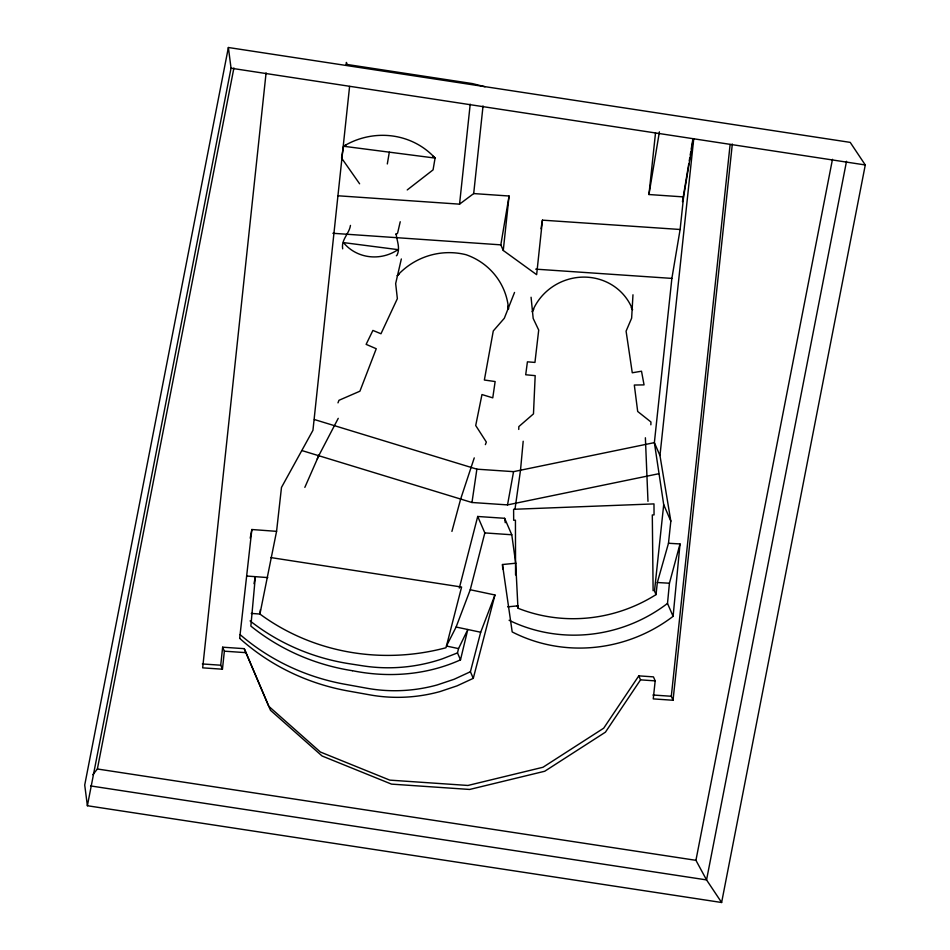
<?xml version="1.0" encoding="UTF-8"?>
<svg xmlns="http://www.w3.org/2000/svg" width="950" height="950" viewBox="0 0 950 950"><rect width="100%" height="100%" fill="white"/><g stroke="black" fill="none" stroke-linecap="round" stroke-linejoin="round"><path stroke-width="1.43" d="M518.759 429.436L518.831 426.598L533.472 413.879L535.183 375.642L525.706 374.763L527.416 361.831L534.945 362.425L538.709 330.066L533.176 318.428L531.074 297.243M650.869 424.816L650.94 421.978L637.688 411.469L634.315 385.035L644.053 384.892L641.511 371.213L632.273 372.78L626.086 331.146L631.643 318.143L632.973 294.785M515.09 508.547L520.505 470.226L523.189 441.239M459.325 588.05L477.707 516.479L504.64 518.296L511.777 534.767L515.719 563.231L502.479 564.526L512.192 631.928A148.081 141.609 -23.4 0 0 673.099 616.336L667.506 603.416L669.429 583.229L680.022 543.946L668.479 543.269L657.329 582.516L656.034 594.605A149.174 142.654 -23.4 0 1 518.178 608.309L517.156 605.934L517.833 605.815M673.099 616.336L680.022 543.946M266.083 72.889L202.671 667.85L222.442 669.204L224.366 651.178L222.644 647.188L244.257 648.672L270.501 710.303L322.086 755.998L391.507 784.118L469.656 789.45L544.706 771.258L605.423 732.177L640.526 679.856L638.792 675.866L653.457 676.875L655.179 680.865L653.256 698.891L673.039 700.257L732.319 144.044M222.442 669.204L220.721 665.214L222.644 647.188M346.061 65.348L346.382 62.439L347.272 64.505L472.399 83.588L485.082 86.759M349.588 86.426L312.942 430.326L281.485 487.421L276.569 531.347L259.92 614.044L251.275 613.415M337.713 195.759L459.551 204.155L470.214 104.179M459.551 204.155L473.694 193.574L483.039 105.949M693.322 138.593L683.584 196.911L680.117 229.484L542.45 220.151L536.643 274.669L503.262 250.467L509.069 196.009L473.694 193.574M683.584 196.911L648.945 194.524L655.512 132.964M680.117 229.484L671.876 278.397L654.372 442.629L663.706 504.664L670.831 521.134L668.479 543.269M670.831 521.134L659.965 455.572L693.749 138.676M663.706 504.688L654.502 591.054L656.034 594.605M673.039 700.257L671.306 696.267L730.123 144.483M239.661 638.376L251.857 529.518L276.569 531.347M260.419 609.651L259.92 614.044A218.702 209.154 -23.4 0 0 446.013 647.734L461.593 587.041L270.702 557.555M658.587 473.765L507.526 504.901L471.972 502.491L476.876 469.169L314.402 419.544M648.945 194.524L659.407 131.836M682.456 201.626L688.797 163.638M689.284 160.716L689.771 157.795M690.258 154.874L690.745 151.952M691.232 149.031L692.704 140.256M503.262 250.467L500.828 244.851L509.069 196.009M541.001 228.772L542.45 220.151M387.315 163.958L389.322 152.166M507.526 504.901L513.558 471.651L654.372 442.629L659.965 455.572M250.206 538.187L251.857 529.518M254.006 583.692L255.348 576.674L250.859 626.086A219.676 210.081 -23.4 0 0 352.426 670.712M228.38 47.5L84.716 785.033L87.388 805.731L721.62 902.5L865.284 164.967L850.214 142.381L228.38 47.5L231.04 68.198L87.388 805.731M92.851 774.713L97.375 768.989L233.914 67.984M721.62 902.5L706.551 879.914L695.934 860.32L832.473 159.315M846.521 161.286L706.551 879.914L90.582 785.923M350.467 225.411C349.244 233.842 341.014 239.566 342.677 248.841M400.235 221.754L397.622 233.035L396.221 234.496C397.053 241.466 400.354 247.998 397.076 255.146L396.364 255.776M460.501 659.846L457.496 652.911L458.541 648.601L467.792 629.506L460.501 659.846C426.787 675.106 388.526 678.027 352.438 670.688M401.339 258.97L395.663 283.575L397.361 298.656L380.974 333.759L372.911 330.422L366.13 344.363L376.247 348.733L359.919 391.198L338.96 400.306L337.986 402.859M458.541 648.601L446.452 646.036L456.107 627.036L470.25 589.748L484.832 532.914L477.707 516.444M239.685 638.352A227.644 217.704 -23.4 0 0 349.612 691.244L369.835 694.866A154.221 147.488 -23.4 0 0 440.052 691.564L457.009 685.876L473.278 678.347L470.416 671.733L480.688 632.237L494.95 594.985L470.25 589.748M473.278 678.347L494.95 594.985M451.915 531.394L460.655 499.047L474.252 457.888M485.367 444.624L486.353 442.071L475.713 425.529L481.971 394.547L492.765 397.848L495.14 381.544L484.358 380.024L493.276 330.944L504.319 318.262L514.532 292.446M304.843 487.374L318.749 455.703L338.236 418.344M317.217 458.933L319.081 454.896M533.746 309.189L532.273 311.778A53.972 51.621 -23.4 0 1 582.801 277.115A53.972 51.621 -23.4 0 1 632.569 309.676L631.239 307.586M638.792 675.866L603.701 728.187L542.972 767.268L467.923 785.46L389.785 780.128L320.352 752.008L268.779 706.313L244.257 648.672M399.273 273.802L397.183 275.761C414.568 256.666 440.871 248.473 465.987 254.695C489.689 262.877 506.564 283.943 508.535 309.059L507.799 306.244M407.229 189.941L433.069 169.872L435.076 158.08L432.974 156.18M346.073 144.946L343.567 146.252L341.561 158.044L359.611 183.789M470.416 671.733L454.147 679.262L437.19 684.95A154.221 147.488 -23.4 0 1 366.961 688.251L346.75 684.582A227.644 217.692 -23.4 0 1 240.112 634.624M457.496 652.911L442.391 658.825A163.044 155.919 -23.4 0 1 363.054 665.867L349.434 663.753A219.676 210.081 -23.4 0 1 250.099 620.908M507.633 606.848L517.845 605.851L515.719 563.231M657.329 582.516L669.429 583.229M332.892 233.284L500.828 244.851M535.693 269.147L671.876 278.397M476.876 469.169L513.558 471.651M484.832 532.914L511.777 534.767M224.366 651.178L245.979 652.662M640.526 679.856L655.179 680.865M202.35 663.955L220.721 665.214M652.947 695.008L671.306 696.267M247.166 576.068L267.781 577.588M231.04 68.198L865.284 164.967M97.375 768.989L695.934 860.32M456.107 627.036L480.688 632.237M302.1 450.621L471.972 502.514M395.794 233.854L396.221 234.496M517.845 605.851L518.178 608.309M504.64 518.296L505.258 522.702M645.383 437.772L647.983 501.339M502.479 564.526L502.728 568.931M653.113 590.722L652.306 514.959L654.051 514.888L653.98 503.904L513.606 509.295L513.677 520.279L515.434 520.208L515.565 574.916M667.506 603.416A148.081 141.609 -23.4 0 1 509.093 620.267M435.076 158.08L343.567 146.252A72.627 69.445 -23.4 0 1 435.076 158.08M398.003 249.648L343.473 242.594A40.803 39.021 -23.4 0 0 398.003 249.648"/></g></svg>
